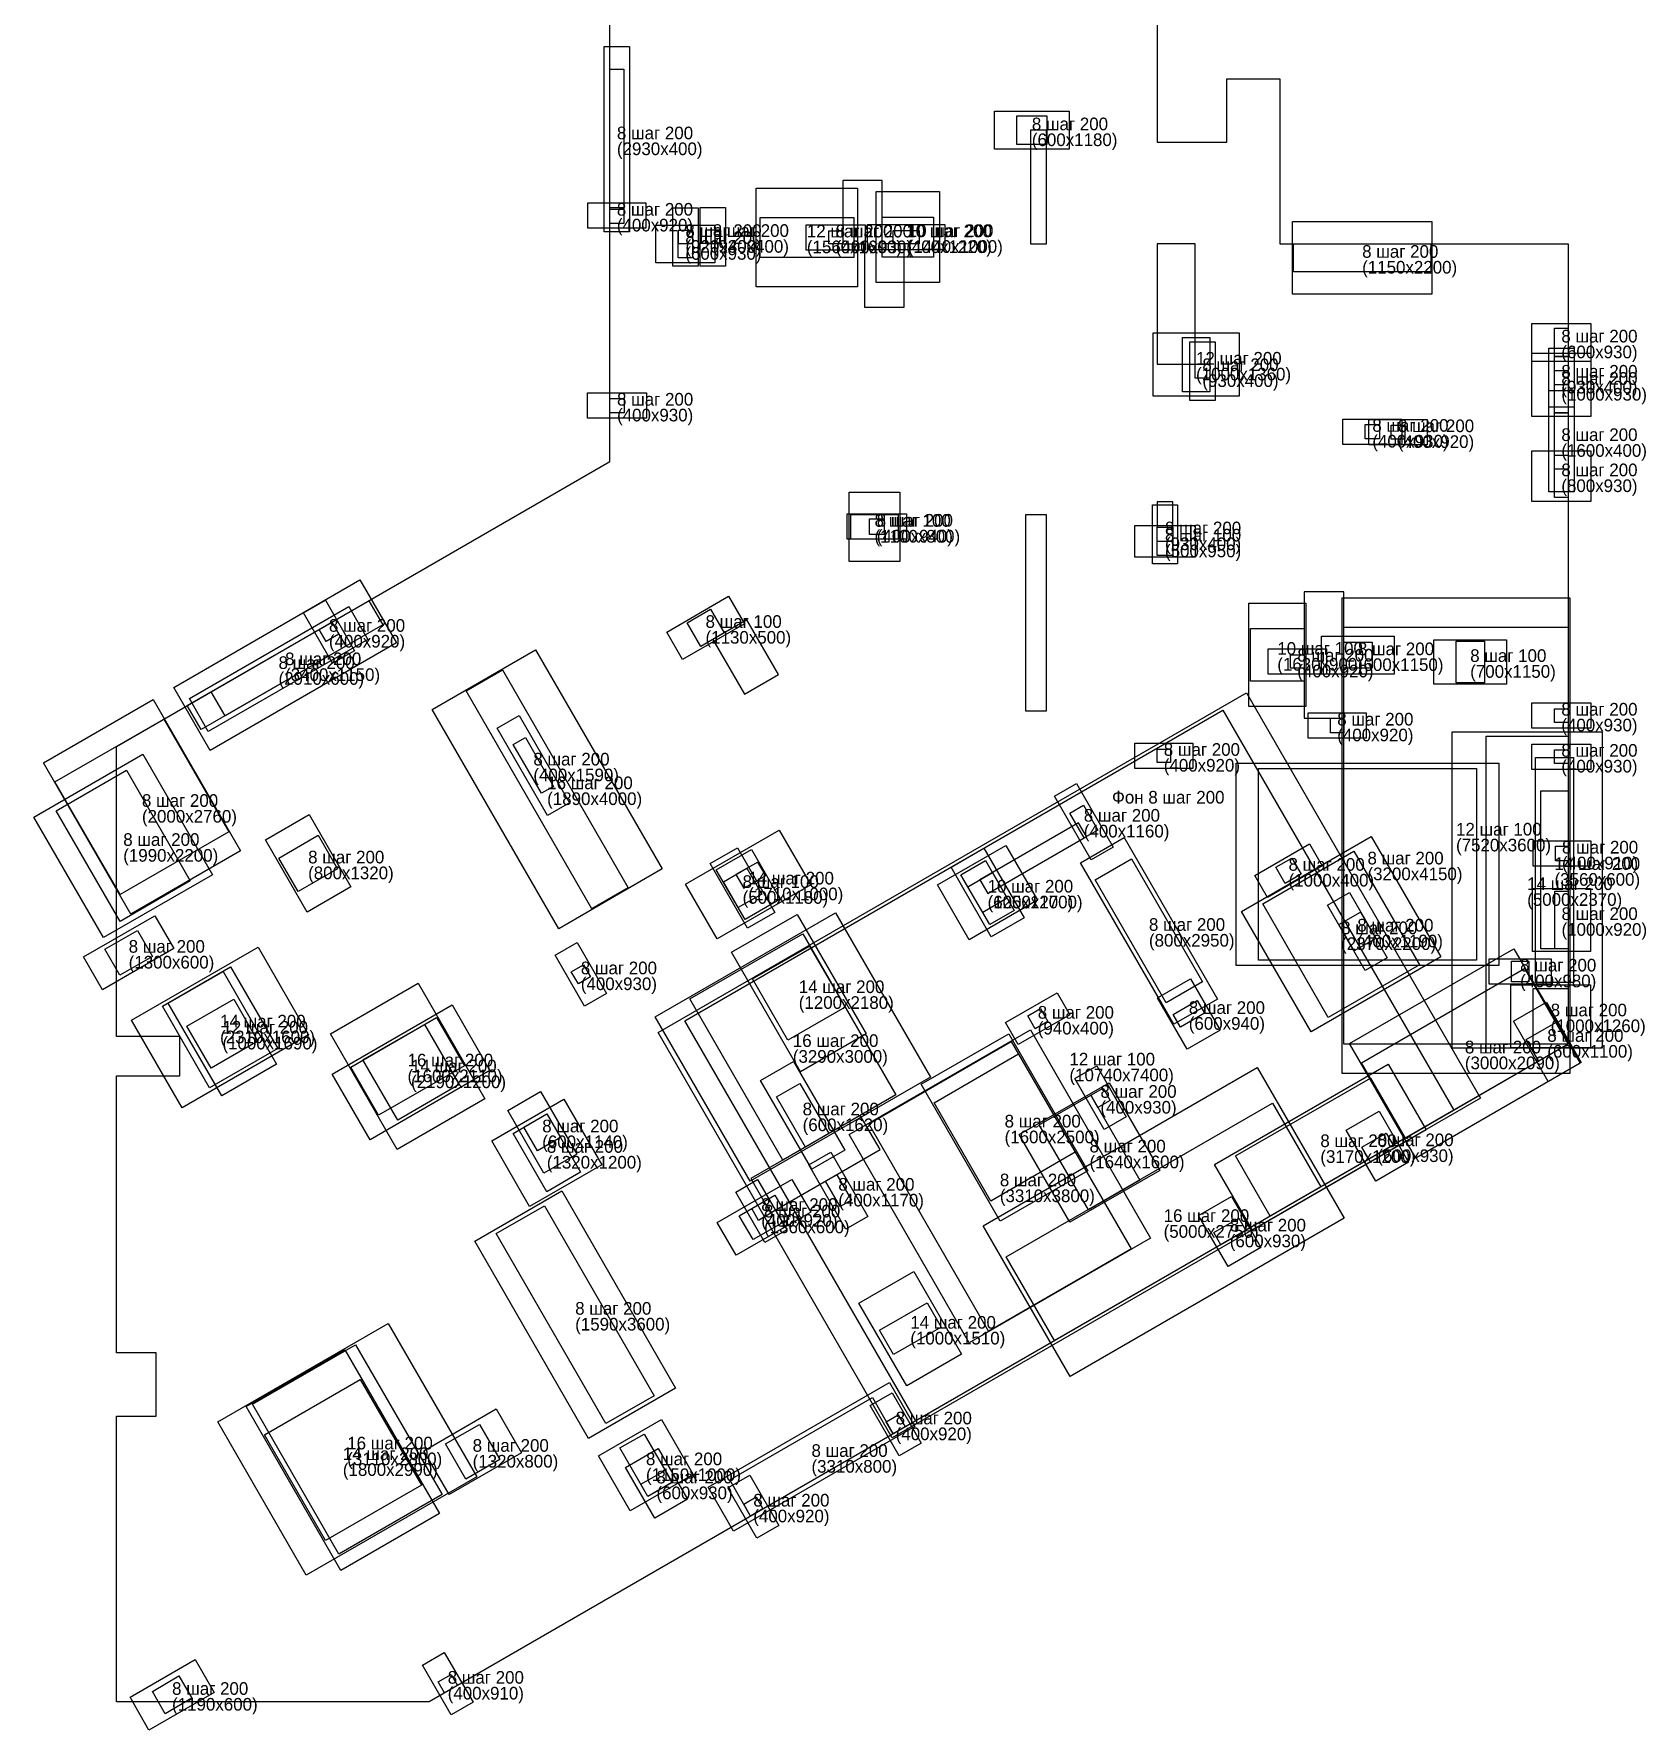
# Model space of a CAD drawing. Header units: metres. Extents: x -17 to 8.4, y -14.6 to 26.3.
# Drawn here: x -17.04 to 8.44, y -14.65 to 12.17 of the extents above; entities that cross this region are included whole.
import ezdxf

# ---------------------------------------------------------------- set-up
doc = ezdxf.new("R2010")
doc.units = ezdxf.units.M
for name, color, linetype in [('Bot_X', 20, 'Continuous'), ('Bot_Y', 17, 'Continuous'), ('POLYGONS', 187, 'Continuous'), ('TEXT', 55, 'Continuous'), ('TEXT_Bot_X', 192, 'Continuous'), ('TEXT_Bot_Y', 195, 'Continuous'), ('TEXT_Top_X', 137, 'Continuous'), ('TEXT_Top_Y', 27, 'Continuous'), ('Top_X', 47, 'Continuous'), ('Top_Y', 43, 'Continuous')]:
    doc.layers.add(name, color=color, linetype=linetype)

msp = doc.modelspace()

# ---------------------------------------------------------------- linework, layer by layer
at = {"layer": 'Bot_X'}
for p, q in [((6.696, -2.83), (6.696, 0.73)), ((6.696, 0.73), (7.296, 0.73)), ((7.296, 0.73), (7.296, -2.83)), ((2.047, -1.705), (4.099, -0.52)), ((4.099, -0.52), (5.199, -2.425)), ((2.257, -1.139), (3.124, -0.639)), ((3.124, -0.639), (3.324, -0.985)), ((3.324, -0.985), (2.457, -1.485)), ((2.457, -1.485), (2.257, -1.139)), ((3.147, -3.61), (2.047, -1.705)), ((5.199, -2.425), (3.147, -3.61)), ((7.296, -2.83), (6.696, -2.83)), ((-1.682, -3.463), (-0.867, -2.993)), ((-0.867, -2.993), (-0.667, -3.339)), ((-1.482, -3.809), (-1.682, -3.463)), ((-0.667, -3.339), (-1.482, -3.809)), ((-4.157, -5.233), (-1.29, -3.578)), ((-1.29, -3.578), (0.61, -6.869)), ((1.621, -5.704), (4.366, -4.119)), ((4.366, -4.119), (4.966, -5.159)), ((-1.466, -5.233), (-0.045, -4.413)), ((-0.045, -4.413), (0.755, -5.799)), ((-2.257, -8.524), (-4.157, -5.233)), ((-0.666, -6.619), (-1.466, -5.233)), ((4.966, -5.159), (2.221, -6.744)), ((0.755, -5.799), (-0.666, -6.619)), ((2.221, -6.744), (1.621, -5.704)), ((-6.24, -6.623), (-5.063, -5.943)), ((-5.063, -5.943), (-4.763, -6.462)), ((-5.94, -7.142), (-6.24, -6.623)), ((-4.763, -6.462), (-5.94, -7.142)), ((0.61, -6.869), (-2.257, -8.524)), ((-10.879, -10.231), (-9.736, -9.571)), ((-9.736, -9.571), (-9.336, -10.264)), ((-10.479, -10.924), (-10.879, -10.231)), ((-9.336, -10.264), (-10.479, -10.924))]:
    msp.add_line(p, q, dxfattribs=at)
at = {"layer": 'Bot_X', "color": 9}
for p, q in [((6.778, -2.299), (6.778, 0.2)), ((6.778, 0.2), (7.214, 0.2)), ((7.214, 0.2), (7.214, -2.299)), ((2.383, -1.583), (3.825, -0.751)), ((3.825, -0.751), (4.863, -2.548)), ((2.591, -1.008), (2.844, -0.862)), ((2.737, -1.262), (2.591, -1.008)), ((2.844, -0.862), (2.99, -1.116)), ((2.99, -1.116), (2.737, -1.262)), ((3.42, -3.38), (2.383, -1.583)), ((7.214, -2.299), (6.778, -2.299)), ((4.863, -2.548), (3.42, -3.38)), ((-1.333, -3.357), (-1.133, -3.242)), ((-1.216, -3.56), (-1.333, -3.357)), ((-1.016, -3.445), (-1.216, -3.56)), ((-1.133, -3.242), (-1.016, -3.445)), ((-3.847, -5.063), (-1.593, -3.761)), ((-1.593, -3.761), (0.301, -7.04)), ((1.951, -5.572), (4.086, -4.339)), ((4.086, -4.339), (4.636, -5.291)), ((-1.15, -5.079), (-0.337, -4.609)), ((-0.337, -4.609), (0.439, -5.954)), ((-1.954, -8.342), (-3.847, -5.063)), ((-0.374, -6.423), (-1.15, -5.079)), ((4.636, -5.291), (2.501, -6.524)), ((2.501, -6.524), (1.951, -5.572)), ((0.439, -5.954), (-0.374, -6.423)), ((-5.892, -6.516), (-5.329, -6.191)), ((-5.329, -6.191), (-5.111, -6.569)), ((-5.674, -6.894), (-5.892, -6.516)), ((-5.111, -6.569), (-5.674, -6.894)), ((0.301, -7.04), (-1.954, -8.342)), ((-10.536, -10.125), (-10, -9.815)), ((-10, -9.815), (-9.679, -10.371)), ((-10.215, -10.68), (-10.536, -10.125)), ((-9.679, -10.371), (-10.215, -10.68))]:
    msp.add_line(p, q, dxfattribs=at)
at = {"layer": 'Bot_Y'}
for p, q in [((6.639, 6.99), (6.639, 7.59)), ((6.639, 7.59), (7.569, 7.59)), ((7.569, 7.59), (7.569, 6.99)), ((7.569, 6.99), (6.639, 6.99)), ((3.651, 5.679), (3.651, 6.079)), ((3.651, 6.079), (4.581, 6.079)), ((4.061, 5.672), (4.061, 6.072)), ((4.061, 6.072), (4.981, 6.072)), ((4.581, 6.079), (4.581, 5.679)), ((4.981, 6.072), (4.981, 5.672)), ((4.581, 5.679), (3.651, 5.679)), ((4.981, 5.672), (4.061, 5.672)), ((-12.783, 3.014), (-12.436, 3.214)), ((-12.323, 2.217), (-12.783, 3.014)), ((-12.436, 3.214), (-11.976, 2.417)), ((-11.976, 2.417), (-12.323, 2.217)), ((3.1, 1.034), (3.1, 1.434)), ((3.1, 1.434), (4.02, 1.434)), ((4.02, 1.434), (4.02, 1.034)), ((4.02, 1.034), (3.1, 1.034)), ((6.639, 0.541), (6.639, 0.941)), ((6.639, 0.941), (7.569, 0.941)), ((7.569, 0.941), (7.569, 0.541)), ((1.964, -2.562), (1.964, 0.638)), ((1.964, 0.638), (6.114, 0.638)), ((6.114, 0.638), (6.114, -2.562)), ((7.569, 0.541), (6.639, 0.541)), ((-13.385, -0.574), (-12.692, -0.174)), ((-12.692, -0.174), (-12.032, -1.317)), ((-12.725, -1.717), (-13.385, -0.574)), ((6.659, -0.99), (6.659, -0.59)), ((6.659, -0.59), (7.569, -0.59)), ((7.569, -0.59), (7.569, -0.99)), ((7.569, -0.99), (6.659, -0.99)), ((-12.032, -1.317), (-12.725, -1.717)), ((3.407, -1.607), (3.754, -1.407)), ((4.002, -2.638), (3.407, -1.607)), ((3.754, -1.407), (4.349, -2.438)), ((6.647, -2.341), (6.647, -1.341)), ((6.647, -1.341), (7.567, -1.341)), ((7.567, -1.341), (7.567, -2.341)), ((7.567, -2.341), (6.647, -2.341)), ((6.114, -2.562), (1.964, -2.562)), ((4.349, -2.438), (4.002, -2.638)), ((5.962, -2.855), (5.962, -2.455)), ((5.962, -2.455), (6.942, -2.455)), ((6.942, -2.455), (6.942, -2.855)), ((0.719, -3.069), (1.239, -2.769)), ((1.239, -2.769), (1.709, -3.583)), ((6.942, -2.855), (5.962, -2.855)), ((6.305, -3.864), (6.305, -2.864)), ((6.305, -2.864), (7.565, -2.864)), ((7.565, -2.864), (7.565, -3.864)), ((1.189, -3.883), (0.719, -3.069)), ((6.347, -3.441), (6.867, -3.141)), ((6.867, -3.141), (7.417, -4.093)), ((6.897, -4.393), (6.347, -3.441)), ((-3.016, -4.439), (-1.63, -3.639)), ((-1.63, -3.639), (-0.38, -5.804)), ((1.709, -3.583), (1.189, -3.883)), ((7.565, -3.864), (6.305, -3.864)), ((-0.589, -4.349), (-0.242, -4.149)), ((-0.242, -4.149), (0.223, -4.955)), ((7.417, -4.093), (6.897, -4.393)), ((-1.766, -6.604), (-3.016, -4.439)), ((-0.124, -5.155), (-0.589, -4.349)), ((0.223, -4.955), (-0.124, -5.155)), ((-0.38, -5.804), (-1.766, -6.604)), ((-5.948, -6.142), (-5.602, -5.942)), ((-5.488, -6.939), (-5.948, -6.142)), ((-5.602, -5.942), (-5.142, -6.739)), ((1.37, -6.512), (1.889, -6.212)), ((1.889, -6.212), (2.354, -7.018)), ((1.835, -7.318), (1.37, -6.512)), ((-5.142, -6.739), (-5.488, -6.939)), ((2.354, -7.018), (1.835, -7.318))]:
    msp.add_line(p, q, dxfattribs=at)
at = {"layer": 'Bot_Y', "color": 9}
for p, q in [((6.994, 7.066), (6.994, 7.514)), ((6.994, 7.514), (7.214, 7.514)), ((7.214, 7.514), (7.214, 7.066)), ((7.214, 7.066), (6.994, 7.066)), ((4.005, 5.766), (4.005, 5.992)), ((4.005, 5.992), (4.228, 5.992)), ((4.228, 5.992), (4.228, 5.766)), ((4.413, 5.759), (4.413, 5.985)), ((4.413, 5.985), (4.63, 5.985)), ((4.63, 5.985), (4.63, 5.759)), ((4.228, 5.766), (4.005, 5.766)), ((4.63, 5.759), (4.413, 5.759)), ((-12.534, 2.753), (-12.335, 2.868)), ((-12.424, 2.563), (-12.534, 2.753)), ((-12.335, 2.868), (-12.225, 2.678)), ((-12.225, 2.678), (-12.424, 2.563)), ((3.454, 1.119), (3.454, 1.349)), ((3.454, 1.349), (3.667, 1.349)), ((3.667, 1.349), (3.667, 1.119)), ((3.667, 1.119), (3.454, 1.119)), ((6.994, 0.631), (6.994, 0.851)), ((6.994, 0.851), (7.214, 0.851)), ((7.214, 0.851), (7.214, 0.631)), ((2.315, -2.478), (2.315, 0.554)), ((2.315, 0.554), (5.763, 0.554)), ((5.763, 0.554), (5.763, -2.478)), ((7.214, 0.631), (6.994, 0.631)), ((-13.173, -0.861), (-12.55, -0.501)), ((-12.55, -0.501), (-12.244, -1.031)), ((7.014, -0.908), (7.014, -0.671)), ((7.014, -0.671), (7.214, -0.671)), ((7.214, -0.671), (7.214, -0.908)), ((-12.867, -1.39), (-13.173, -0.861)), ((-12.244, -1.031), (-12.867, -1.39)), ((7.214, -0.908), (7.014, -0.908)), ((7, -2.299), (7, -1.383)), ((7, -1.383), (7.214, -1.383)), ((7.214, -1.383), (7.214, -2.299)), ((3.587, -1.912), (3.928, -1.715)), ((3.928, -1.715), (4.17, -2.133)), ((3.828, -2.33), (3.587, -1.912)), ((4.17, -2.133), (3.828, -2.33)), ((7.214, -2.299), (7, -2.299)), ((5.763, -2.478), (2.315, -2.478)), ((6.315, -2.816), (6.315, -2.494)), ((6.315, -2.494), (6.589, -2.494)), ((6.589, -2.494), (6.589, -2.816)), ((6.589, -2.816), (6.315, -2.816)), ((6.657, -3.803), (6.657, -2.925)), ((6.657, -2.925), (7.214, -2.925)), ((7.214, -2.925), (7.214, -3.803)), ((0.965, -3.337), (1.348, -3.116)), ((1.348, -3.116), (1.463, -3.315)), ((1.081, -3.536), (0.965, -3.337)), ((1.463, -3.315), (1.081, -3.536)), ((6.55, -3.731), (7.017, -3.461)), ((7.017, -3.461), (7.214, -3.803)), ((6.747, -4.073), (6.55, -3.731)), ((-2.813, -4.729), (-1.48, -3.959)), ((-1.48, -3.959), (-0.583, -5.514)), ((7.214, -3.803), (6.657, -3.803)), ((7.214, -3.803), (6.747, -4.073)), ((-0.336, -4.611), (-0.142, -4.499)), ((-0.142, -4.499), (-0.03, -4.693)), ((-1.916, -6.284), (-2.813, -4.729)), ((-0.224, -4.805), (-0.336, -4.611)), ((-0.03, -4.693), (-0.224, -4.805)), ((-0.583, -5.514), (-1.916, -6.284)), ((-5.696, -6.403), (-5.502, -6.291)), ((-5.588, -6.59), (-5.696, -6.403)), ((-5.502, -6.291), (-5.394, -6.478)), ((-5.394, -6.478), (-5.588, -6.59)), ((1.611, -6.782), (2.003, -6.556)), ((2.003, -6.556), (2.114, -6.748)), ((1.721, -6.974), (1.611, -6.782)), ((2.114, -6.748), (1.721, -6.974))]:
    msp.add_line(p, q, dxfattribs=at)
at = {"layer": 'POLYGONS'}
for p, q in [((-7.937, 5.407), (-7.937, 25.949)), ((0.713, 13.339), (0.713, 10.459)), ((1.813, 10.459), (1.813, 11.459)), ((1.813, 11.459), (2.653, 11.459)), ((2.653, 11.459), (2.653, 8.849)), ((-1.036, 10.649), (-1.286, 10.649)), ((-1.286, 10.649), (-1.286, 8.849)), ((-1.036, 8.849), (-1.036, 10.649)), ((0.713, 10.459), (1.813, 10.459)), ((-3.632, 9.849), (-4.257, 9.849)), ((-4.257, 9.849), (-4.257, 8.849)), ((-3.632, 8.849), (-3.632, 9.849)), ((-4.257, 8.849), (-3.912, 8.849)), ((-3.912, 8.849), (-3.912, 7.849)), ((-3.287, 8.849), (-3.632, 8.849)), ((-3.287, 7.849), (-3.287, 8.849)), ((-1.286, 8.849), (-1.036, 8.849)), ((1.313, 8.849), (0.713, 8.849)), ((0.713, 8.849), (0.713, 6.949)), ((1.313, 6.949), (1.313, 8.849)), ((2.653, 8.849), (7.214, 8.849)), ((7.214, 8.849), (7.214, -3.803)), ((-3.912, 7.849), (-3.287, 7.849)), ((0.713, 6.949), (1.313, 6.949)), ((-15.737, 0.904), (-7.937, 5.407)), ((-1.036, 4.564), (-1.366, 4.564)), ((-1.366, 4.564), (-1.366, 1.464)), ((-1.036, 1.465), (-1.036, 4.564)), ((0.963, 4.769), (0.713, 4.769)), ((0.713, 4.769), (0.713, 4.369)), ((0.963, 4.369), (0.963, 4.769)), ((0.713, 4.369), (0.963, 4.369)), ((3.663, 3.349), (3.038, 3.349)), ((3.038, 3.349), (3.038, 1.349)), ((3.663, 1.349), (3.663, 3.349)), ((-5.771, 2.905), (-6.312, 2.593)), ((-5.271, 2.039), (-5.771, 2.905)), ((-6.312, 2.593), (-5.812, 1.727)), ((-5.812, 1.727), (-5.271, 2.039)), ((-1.366, 1.464), (-1.036, 1.465)), ((3.038, 1.349), (3.663, 1.349)), ((-15.737, -3.681), (-15.737, 0.904)), ((-0.53, -0.306), (-2.089, -1.206)), ((-1.964, -1.423), (-0.405, -0.523)), ((-0.405, -0.523), (-0.53, -0.306)), ((-5.599, -0.924), (-5.946, -1.124)), ((-5.474, -1.14), (-5.599, -0.924)), ((-5.946, -1.124), (-5.821, -1.34)), ((-5.821, -1.34), (-5.474, -1.14)), ((-2.089, -1.206), (-1.964, -1.423)), ((-14.737, -3.681), (-15.737, -3.681)), ((-14.737, -4.306), (-14.737, -3.681)), ((7.214, -3.803), (-10.797, -14.201)), ((-15.737, -8.686), (-15.737, -4.306)), ((-15.737, -4.306), (-14.737, -4.306)), ((-3.979, -4.93), (-5.711, -5.93)), ((-3.666, -5.471), (-3.979, -4.93)), ((-5.398, -6.471), (-3.666, -5.471)), ((-5.711, -5.93), (-5.398, -6.471)), ((-15.112, -8.686), (-15.737, -8.686)), ((-15.112, -9.686), (-15.112, -8.686)), ((-15.737, -14.201), (-15.737, -9.686)), ((-15.737, -9.686), (-15.112, -9.686)), ((-10.797, -14.201), (-15.737, -14.201))]:
    msp.add_line(p, q, dxfattribs=at)
at = {"layer": 'Top_X'}
for p, q in [((-8.027, 9.037), (-8.027, 11.967)), ((-8.027, 11.967), (-7.627, 11.967)), ((-7.627, 11.967), (-7.627, 9.037)), ((-5.625, 8.171), (-5.625, 9.731)), ((-5.625, 9.731), (-4.025, 9.731)), ((-4.025, 9.731), (-4.025, 8.171)), ((-3.728, 8.236), (-3.728, 9.676)), ((-3.728, 9.676), (-2.728, 9.676)), ((-2.728, 9.676), (-2.728, 8.236)), ((-6.944, 8.497), (-6.944, 9.417)), ((-6.944, 9.417), (-6.544, 9.417)), ((-6.544, 9.417), (-6.544, 8.497)), ((-6.513, 8.494), (-6.513, 9.424)), ((-6.513, 9.424), (-6.113, 9.424)), ((-6.113, 9.424), (-6.113, 8.494)), ((2.855, 8.054), (2.855, 9.204)), ((2.855, 9.204), (5.055, 9.204)), ((5.055, 9.204), (5.055, 8.054)), ((-7.627, 9.037), (-8.027, 9.037)), ((-6.544, 8.497), (-6.944, 8.497)), ((-6.113, 8.494), (-6.513, 8.494)), ((-4.025, 8.171), (-5.625, 8.171)), ((-2.728, 8.236), (-3.728, 8.236)), ((5.055, 8.054), (2.855, 8.054)), ((1.229, 6.372), (1.229, 7.302)), ((1.229, 7.302), (1.629, 7.302)), ((1.629, 7.302), (1.629, 6.372)), ((6.904, 6.268), (6.904, 7.198)), ((6.904, 7.198), (7.304, 7.198)), ((7.304, 7.198), (7.304, 6.268)), ((6.904, 4.931), (6.904, 6.531)), ((6.904, 6.531), (7.304, 6.531)), ((7.304, 6.531), (7.304, 4.931)), ((1.629, 6.372), (1.229, 6.372)), ((7.304, 6.268), (6.904, 6.268)), ((-4.154, 3.825), (-4.154, 4.925)), ((-4.154, 4.925), (-3.354, 4.925)), ((-3.354, 4.925), (-3.354, 3.825)), ((7.304, 4.931), (6.904, 4.931)), ((0.638, 3.792), (0.638, 4.722)), ((0.638, 4.722), (1.038, 4.722)), ((1.038, 4.722), (1.038, 3.792)), ((-3.354, 3.825), (-4.154, 3.825)), ((1.038, 3.792), (0.638, 3.792)), ((-7.04, 2.712), (-6.061, 3.277)), ((-6.061, 3.277), (-5.811, 2.844)), ((3.638, -4.266), (3.638, 3.254)), ((3.638, 3.254), (7.238, 3.254)), ((7.238, 3.254), (7.238, -4.266)), ((-14.587, 1.661), (-12.067, 3.116)), ((-12.067, 3.116), (-11.767, 2.596)), ((2.162, 1.536), (2.162, 3.166)), ((2.162, 3.166), (3.062, 3.166)), ((3.062, 3.166), (3.062, 1.536)), ((-6.79, 2.279), (-7.04, 2.712)), ((-5.811, 2.844), (-6.79, 2.279)), ((-11.767, 2.596), (-14.287, 1.141)), ((-10.748, 1.486), (-9.112, 2.431)), ((-9.112, 2.431), (-7.112, -1.033)), ((-14.287, 1.141), (-14.587, 1.661)), ((-7.174, -3.621), (2.127, 1.749)), ((2.127, 1.749), (5.827, -4.66)), ((-8.748, -1.978), (-10.748, 1.486)), ((3.062, 1.536), (2.162, 1.536)), ((-17.044, -0.214), (-15.321, 0.781)), ((-15.321, 0.781), (-14.221, -1.125)), ((-15.944, -2.12), (-17.044, -0.214)), ((-6.741, -1.274), (-5.26, -0.419)), ((-5.26, -0.419), (-4.76, -1.285)), ((-2.758, -1.286), (-1.676, -0.661)), ((-1.676, -0.661), (-1.176, -1.528)), ((-7.112, -1.033), (-8.748, -1.978)), ((-14.221, -1.125), (-15.944, -2.12)), ((-6.241, -2.14), (-6.741, -1.274)), ((-4.76, -1.285), (-6.241, -2.14)), ((-2.258, -2.153), (-2.758, -1.286)), ((-1.176, -1.528), (-2.258, -2.153)), ((-16.259, -2.424), (-15.133, -1.774)), ((-15.133, -1.774), (-14.833, -2.293)), ((-7.22, -3.371), (-4.371, -1.726)), ((-4.371, -1.726), (-2.871, -4.324)), ((-14.833, -2.293), (-15.959, -2.943)), ((-15.501, -3.425), (-13.501, -2.27)), ((-13.501, -2.27), (-12.701, -3.655)), ((-15.959, -2.943), (-16.259, -2.424)), ((-12.33, -4.277), (-10.434, -3.182)), ((-10.434, -3.182), (-9.834, -4.221)), ((-14.701, -4.81), (-15.501, -3.425)), ((-5.72, -5.969), (-7.22, -3.371)), ((-12.701, -3.655), (-14.701, -4.81)), ((-3.474, -10.03), (-7.174, -3.621)), ((-11.73, -5.316), (-12.33, -4.277)), ((-9.834, -4.221), (-11.73, -5.316)), ((7.238, -4.266), (3.638, -4.266)), ((-2.871, -4.324), (-5.72, -5.969)), ((-9.807, -5.332), (-8.664, -4.672)), ((-8.664, -4.672), (-8.064, -5.711)), ((5.827, -4.66), (-3.474, -10.03)), ((-9.207, -6.371), (-9.807, -5.332)), ((-8.064, -5.711), (-9.207, -6.371)), ((-10.076, -6.92), (-8.699, -6.125)), ((-8.699, -6.125), (-6.899, -9.242)), ((-8.276, -10.037), (-10.076, -6.92)), ((-14.138, -9.776), (-11.444, -8.221)), ((-11.444, -8.221), (-10.044, -10.646)), ((-6.899, -9.242), (-8.276, -10.037)), ((-6.384, -10.81), (-3.517, -9.155)), ((-3.517, -9.155), (-3.117, -9.848)), ((-12.738, -12.201), (-14.138, -9.776)), ((-8.116, -10.315), (-7.12, -9.74)), ((-7.12, -9.74), (-6.62, -10.606)), ((-3.117, -9.848), (-5.984, -11.503)), ((-7.616, -11.181), (-8.116, -10.315)), ((-10.044, -10.646), (-12.738, -12.201)), ((-6.62, -10.606), (-7.616, -11.181)), ((-5.984, -11.503), (-6.384, -10.81)), ((-15.525, -14.129), (-14.495, -13.534)), ((-14.495, -13.534), (-14.195, -14.053)), ((-15.225, -14.648), (-15.525, -14.129)), ((-14.195, -14.053), (-15.225, -14.648))]:
    msp.add_line(p, q, dxfattribs=at)
at = {"layer": 'Top_X', "color": 9}
for p, q in [((-7.937, 9.391), (-7.937, 11.613)), ((-7.937, 11.613), (-7.717, 11.613)), ((-7.717, 11.613), (-7.717, 9.391)), ((-7.717, 9.391), (-7.937, 9.391)), ((-5.565, 8.635), (-5.565, 9.268)), ((-5.565, 9.268), (-4.084, 9.268)), ((-4.084, 9.268), (-4.084, 8.635)), ((-3.632, 8.64), (-3.632, 9.273)), ((-3.632, 9.273), (-2.823, 9.273)), ((-2.823, 9.273), (-2.823, 8.64)), ((-6.853, 8.849), (-6.853, 9.066)), ((-6.853, 9.066), (-6.634, 9.066)), ((-6.634, 9.066), (-6.634, 8.849)), ((-6.422, 8.849), (-6.422, 9.069)), ((-6.422, 9.069), (-6.203, 9.069)), ((-6.203, 9.069), (-6.203, 8.849)), ((-6.634, 8.849), (-6.853, 8.849)), ((-6.203, 8.849), (-6.422, 8.849)), ((-4.084, 8.635), (-5.565, 8.635)), ((-2.823, 8.64), (-3.632, 8.64)), ((2.868, 8.409), (2.868, 8.849)), ((2.868, 8.849), (5.042, 8.849)), ((5.042, 8.849), (5.042, 8.409)), ((5.042, 8.409), (2.868, 8.409)), ((1.313, 6.725), (1.313, 6.949)), ((1.313, 6.949), (1.545, 6.949)), ((1.545, 6.725), (1.313, 6.725)), ((1.545, 6.949), (1.545, 6.725)), ((6.994, 6.621), (6.994, 6.846)), ((6.994, 6.846), (7.214, 6.846)), ((7.214, 6.846), (7.214, 6.621)), ((7.214, 6.621), (6.994, 6.621)), ((6.994, 5.285), (6.994, 6.178)), ((6.994, 6.178), (7.214, 6.178)), ((7.214, 6.178), (7.214, 5.285)), ((7.214, 5.285), (6.994, 5.285)), ((-4.129, 4.179), (-4.129, 4.572)), ((-4.129, 4.572), (-3.379, 4.572)), ((-3.379, 4.572), (-3.379, 4.179)), ((0.713, 4.145), (0.713, 4.369)), ((0.713, 4.369), (0.963, 4.369)), ((0.963, 4.369), (0.963, 4.145)), ((-3.379, 4.179), (-4.129, 4.179)), ((0.963, 4.145), (0.713, 4.145)), ((-6.719, 2.858), (-6.349, 3.072)), ((-6.349, 3.072), (-6.132, 2.697)), ((-14.24, 1.769), (-12.334, 2.869)), ((-12.334, 2.869), (-12.114, 2.488)), ((-6.503, 2.483), (-6.719, 2.858)), ((-6.132, 2.697), (-6.503, 2.483)), ((2.187, 1.937), (2.187, 2.766)), ((2.187, 2.766), (3.038, 2.766)), ((3.038, 2.766), (3.038, 1.937)), ((3.663, -3.803), (3.663, 2.791)), ((3.663, 2.791), (7.214, 2.791)), ((7.214, 2.791), (7.214, -3.803)), ((-12.114, 2.488), (-14.02, 1.387)), ((-10.212, 1.784), (-9.638, 2.116)), ((-9.638, 2.116), (-7.648, -1.331)), ((3.038, 1.937), (2.187, 1.937)), ((-14.02, 1.387), (-14.24, 1.769)), ((-8.222, -1.663), (-10.212, 1.784)), ((-6.751, -3.434), (1.753, 1.476)), ((1.753, 1.476), (5.404, -4.848)), ((-16.693, -0.115), (-15.583, 0.526)), ((-15.583, 0.526), (-14.572, -1.224)), ((-15.682, -1.865), (-16.693, -0.115)), ((-6.256, -1.046), (-5.7, -0.725)), ((-5.7, -0.725), (-5.245, -1.513)), ((-5.801, -1.834), (-6.256, -1.046)), ((-2.389, -1.125), (-2, -0.9)), ((-2, -0.9), (-1.545, -1.689)), ((-14.572, -1.224), (-15.682, -1.865)), ((-7.648, -1.331), (-8.222, -1.663)), ((-1.934, -1.914), (-2.389, -1.125)), ((-5.245, -1.513), (-5.801, -1.834)), ((-1.545, -1.689), (-1.934, -1.914)), ((-15.921, -2.301), (-15.409, -2.005)), ((-15.409, -2.005), (-15.172, -2.416)), ((-6.673, -3.089), (-4.889, -2.059)), ((-4.889, -2.059), (-3.418, -4.607)), ((-15.684, -2.711), (-15.921, -2.301)), ((-15.172, -2.416), (-15.684, -2.711)), ((-15.012, -3.205), (-13.936, -2.583)), ((-13.936, -2.583), (-13.19, -3.875)), ((-14.266, -4.497), (-15.012, -3.205)), ((-5.203, -5.637), (-6.673, -3.089)), ((-3.1, -9.758), (-6.751, -3.434)), ((-11.842, -4.054), (-10.871, -3.494)), ((-10.871, -3.494), (-10.322, -4.444)), ((-13.19, -3.875), (-14.266, -4.497)), ((7.214, -3.803), (3.663, -3.803)), ((-11.293, -5.005), (-11.842, -4.054)), ((-10.322, -4.444), (-11.293, -5.005)), ((-3.418, -4.607), (-5.203, -5.637)), ((-9.47, -5.214), (-8.934, -4.904)), ((-8.934, -4.904), (-8.401, -5.829)), ((5.404, -4.848), (-3.1, -9.758)), ((-8.936, -6.138), (-9.47, -5.214)), ((-8.401, -5.829), (-8.936, -6.138)), ((-9.736, -6.799), (-8.973, -6.359)), ((-8.973, -6.359), (-7.239, -9.363)), ((-8.001, -9.803), (-9.736, -6.799)), ((-13.59, -9.497), (-11.96, -8.556)), ((-11.96, -8.556), (-10.592, -10.925)), ((-7.239, -9.363), (-8.001, -9.803)), ((-12.223, -11.866), (-13.59, -9.497)), ((-6.043, -10.694), (-3.788, -9.392)), ((-3.788, -9.392), (-3.458, -9.964)), ((-7.779, -10.188), (-7.398, -9.968)), ((-7.337, -10.953), (-7.779, -10.188)), ((-7.398, -9.968), (-6.956, -10.733)), ((-3.458, -9.964), (-5.713, -11.266)), ((-5.713, -11.266), (-6.043, -10.694)), ((-10.592, -10.925), (-12.223, -11.866)), ((-6.956, -10.733), (-7.337, -10.953)), ((-15.172, -14.036), (-14.752, -13.793)), ((-14.752, -13.793), (-14.548, -14.146)), ((-14.968, -14.389), (-15.172, -14.036)), ((-14.548, -14.146), (-14.968, -14.389))]:
    msp.add_line(p, q, dxfattribs=at)
at = {"layer": 'Top_Y'}
for p, q in [((-1.858, 10.345), (-1.858, 10.945)), ((-1.858, 10.945), (-0.678, 10.945)), ((-0.678, 10.945), (-0.678, 10.345)), ((-0.678, 10.345), (-1.858, 10.345)), ((-8.288, 9.095), (-8.288, 9.495)), ((-8.288, 9.495), (-7.368, 9.495)), ((-7.368, 9.495), (-7.368, 9.095)), ((-7.211, 8.547), (-7.211, 9.147)), ((-7.211, 9.147), (-6.281, 9.147)), ((-6.281, 9.147), (-6.281, 8.547)), ((-4.833, 8.751), (-4.833, 9.151)), ((-4.833, 9.151), (-3.903, 9.151)), ((-3.903, 9.151), (-3.903, 8.751)), ((-3.863, 8.753), (-3.863, 9.153)), ((-3.863, 9.153), (-2.643, 9.153)), ((-2.643, 9.153), (-2.643, 8.753)), ((-7.368, 9.095), (-8.288, 9.095)), ((-3.903, 8.751), (-4.833, 8.751)), ((-2.643, 8.753), (-3.863, 8.753)), ((-6.281, 8.547), (-7.211, 8.547)), ((0.649, 6.44), (0.649, 7.44)), ((0.649, 7.44), (2.009, 7.44)), ((2.009, 7.44), (2.009, 6.44)), ((6.639, 6.121), (6.639, 7.121)), ((6.639, 7.121), (7.569, 7.121)), ((7.569, 7.121), (7.569, 6.121)), ((-8.29, 6.091), (-8.29, 6.491)), ((-8.29, 6.491), (-7.36, 6.491)), ((-7.36, 6.491), (-7.36, 6.091)), ((2.009, 6.44), (0.649, 6.44)), ((-7.36, 6.091), (-8.29, 6.091)), ((7.569, 6.121), (6.639, 6.121)), ((6.639, 4.775), (6.639, 5.575)), ((6.639, 5.575), (7.569, 5.575)), ((7.569, 5.575), (7.569, 4.775)), ((-4.189, 4.178), (-4.189, 4.578)), ((-4.189, 4.578), (-3.249, 4.578)), ((-3.249, 4.578), (-3.249, 4.178)), ((7.569, 4.775), (6.639, 4.775)), ((0.363, 3.894), (0.363, 4.394)), ((0.363, 4.394), (1.313, 4.394)), ((1.313, 4.394), (1.313, 3.894)), ((-3.249, 4.178), (-4.189, 4.178)), ((1.313, 3.894), (0.363, 3.894)), ((-14.833, 1.836), (-11.889, 3.536)), ((-11.889, 3.536), (-11.314, 2.54)), ((-11.314, 2.54), (-14.258, 0.84)), ((2.47, 2.045), (2.47, 2.445)), ((2.47, 2.445), (3.39, 2.445)), ((3.312, 2.046), (3.312, 2.646)), ((3.312, 2.646), (4.462, 2.646)), ((3.39, 2.445), (3.39, 2.045)), ((4.462, 2.646), (4.462, 2.046)), ((5.088, 1.889), (5.088, 2.589)), ((5.088, 2.589), (6.238, 2.589)), ((6.238, 2.589), (6.238, 1.889)), ((3.39, 2.045), (2.47, 2.045)), ((4.462, 2.046), (3.312, 2.046)), ((6.238, 1.889), (5.088, 1.889)), ((-16.892, 0.643), (-15.16, 1.643)), ((-15.16, 1.643), (-13.78, -0.747)), ((-14.258, 0.84), (-14.833, 1.836)), ((-9.719, 1.19), (-9.372, 1.39)), ((-9.372, 1.39), (-8.577, 0.013)), ((6.639, 1.19), (6.639, 1.59)), ((6.639, 1.59), (7.569, 1.59)), ((7.569, 1.59), (7.569, 1.19)), ((-8.924, -0.187), (-9.719, 1.19)), ((5.379, -3.868), (5.379, 1.132)), ((5.379, 1.132), (7.749, 1.132)), ((7.569, 1.19), (6.639, 1.19)), ((7.749, 1.132), (7.749, -3.868)), ((0.359, 0.555), (0.359, 0.955)), ((0.359, 0.955), (1.279, 0.955)), ((1.279, 0.955), (1.279, 0.555)), ((-15.512, -1.747), (-16.892, 0.643)), ((1.279, 0.555), (0.359, 0.555)), ((-0.909, 0.116), (-0.562, 0.316)), ((-0.562, 0.316), (0.018, -0.689)), ((-8.577, 0.013), (-8.924, -0.187)), ((-0.329, -0.889), (-0.909, 0.116)), ((-0.5, -0.935), (0.193, -0.535)), ((0.193, -0.535), (1.668, -3.09)), ((-13.78, -0.747), (-15.512, -1.747)), ((-6.352, -0.948), (-5.919, -0.698)), ((-5.919, -0.698), (-5.329, -1.72)), ((-2.544, -1.007), (-2.025, -0.707)), ((-2.025, -0.707), (-1.39, -1.807)), ((0.018, -0.689), (-0.329, -0.889)), ((-5.762, -1.97), (-6.352, -0.948)), ((-1.909, -2.107), (-2.544, -1.007)), ((0.975, -3.49), (-0.5, -0.935)), ((-6.016, -2.352), (-4.977, -1.752)), ((-5.329, -1.72), (-5.762, -1.97)), ((-4.977, -1.752), (-3.887, -3.64)), ((-1.39, -1.807), (-1.909, -2.107)), ((-8.803, -2.397), (-8.457, -2.197)), ((-8.338, -3.202), (-8.803, -2.397)), ((-8.457, -2.197), (-7.992, -3.002)), ((-4.926, -4.24), (-6.016, -2.352)), ((3.757, -3.795), (6.355, -2.295)), ((6.355, -2.295), (7.4, -4.105)), ((-14.92, -3.156), (-14.054, -2.656)), ((-14.054, -2.656), (-13.209, -4.119)), ((-12.357, -3.641), (-10.972, -2.841)), ((-10.972, -2.841), (-9.917, -4.669)), ((-14.075, -4.619), (-14.92, -3.156)), ((-7.992, -3.002), (-8.338, -3.202)), ((1.668, -3.09), (0.975, -3.49)), ((-11.302, -5.469), (-12.357, -3.641)), ((-3.887, -3.64), (-4.926, -4.24)), ((4.802, -5.605), (3.757, -3.795)), ((7.749, -3.868), (5.379, -3.868)), ((-13.209, -4.119), (-14.075, -4.619)), ((-5.556, -4.377), (-5.036, -4.077)), ((-5.036, -4.077), (-4.226, -5.48)), ((-2.037, -6.674), (2.293, -4.174)), ((2.293, -4.174), (3.668, -6.556)), ((7.4, -4.105), (4.802, -5.605)), ((-9.553, -4.854), (-9.033, -4.554)), ((-9.033, -4.554), (-8.463, -5.541)), ((-4.746, -5.78), (-5.556, -4.377)), ((-9.917, -4.669), (-11.302, -5.469)), ((-8.983, -5.841), (-9.553, -4.854)), ((3.704, -5.165), (4.224, -4.865)), ((4.224, -4.865), (4.689, -5.67)), ((4.169, -5.97), (3.704, -5.165)), ((-8.463, -5.541), (-8.983, -5.841)), ((-4.792, -5.713), (-4.446, -5.513)), ((-4.226, -5.48), (-4.746, -5.78)), ((-4.446, -5.513), (-3.861, -6.527)), ((-4.207, -6.727), (-4.792, -5.713)), ((4.689, -5.67), (4.169, -5.97)), ((-3.861, -6.527), (-4.207, -6.727)), ((-0.662, -9.056), (-2.037, -6.674)), ((3.668, -6.556), (-0.662, -9.056)), ((-4, -7.899), (-3.134, -7.399)), ((-3.134, -7.399), (-2.379, -8.706)), ((-3.245, -9.206), (-4, -7.899)), ((-13.687, -9.535), (-12.128, -8.635)), ((-12.128, -8.635), (-10.633, -11.225)), ((-2.379, -8.706), (-3.245, -9.206)), ((-3.823, -9.517), (-3.477, -9.317)), ((-3.477, -9.317), (-3.017, -10.114)), ((-12.192, -12.125), (-13.687, -9.535)), ((-3.363, -10.314), (-3.823, -9.517)), ((-3.017, -10.114), (-3.363, -10.314)), ((-7.694, -10.495), (-7.175, -10.195)), ((-7.175, -10.195), (-6.71, -11)), ((-7.229, -11.3), (-7.694, -10.495)), ((-6.074, -10.816), (-5.727, -10.616)), ((-5.727, -10.616), (-5.267, -11.413)), ((-5.614, -11.613), (-6.074, -10.816)), ((-10.633, -11.225), (-12.192, -12.125)), ((-6.71, -11), (-7.229, -11.3)), ((-5.267, -11.413), (-5.614, -11.613)), ((-10.902, -13.62), (-10.556, -13.42)), ((-10.447, -14.409), (-10.902, -13.62)), ((-10.556, -13.42), (-10.101, -14.209)), ((-10.101, -14.209), (-10.447, -14.409))]:
    msp.add_line(p, q, dxfattribs=at)
at = {"layer": 'Top_Y', "color": 9}
for p, q in [((-1.506, 10.419), (-1.506, 10.871)), ((-1.506, 10.871), (-1.029, 10.871)), ((-1.029, 10.871), (-1.029, 10.419)), ((-1.029, 10.419), (-1.506, 10.419)), ((-7.937, 9.169), (-7.937, 9.422)), ((-7.937, 9.422), (-7.718, 9.422)), ((-7.718, 9.422), (-7.718, 9.169)), ((-7.718, 9.169), (-7.937, 9.169)), ((-6.858, 8.629), (-6.858, 9.066)), ((-6.858, 9.066), (-6.634, 9.066)), ((-6.634, 9.066), (-6.634, 8.629)), ((-4.478, 8.849), (-4.478, 9.054)), ((-4.478, 9.054), (-4.257, 9.054)), ((-4.257, 9.054), (-4.257, 8.849)), ((-3.459, 8.849), (-3.459, 9.058)), ((-3.459, 9.058), (-3.047, 9.058)), ((-3.047, 9.058), (-3.047, 8.849)), ((-6.634, 8.629), (-6.858, 8.629)), ((-4.257, 8.849), (-4.478, 8.849)), ((-3.047, 8.849), (-3.459, 8.849)), ((1.113, 6.51), (1.113, 7.371)), ((1.113, 7.371), (1.545, 7.371)), ((1.545, 7.371), (1.545, 6.51)), ((6.994, 6.175), (6.994, 7.068)), ((6.994, 7.068), (7.214, 7.068)), ((7.214, 7.068), (7.214, 6.175)), ((1.545, 6.51), (1.113, 6.51)), ((-7.937, 6.177), (-7.937, 6.406)), ((-7.937, 6.406), (-7.713, 6.406)), ((-7.713, 6.177), (-7.937, 6.177)), ((-7.713, 6.406), (-7.713, 6.177)), ((7.214, 6.175), (6.994, 6.175)), ((6.994, 4.84), (6.994, 5.51)), ((6.994, 5.51), (7.214, 5.51)), ((7.214, 5.51), (7.214, 4.84)), ((7.214, 4.84), (6.994, 4.84)), ((-3.834, 4.254), (-3.834, 4.502)), ((-3.834, 4.502), (-3.604, 4.502)), ((-3.604, 4.502), (-3.604, 4.254)), ((0.713, 3.92), (0.713, 4.369)), ((0.713, 4.369), (0.963, 4.369)), ((0.963, 4.369), (0.963, 3.92)), ((-3.604, 4.254), (-3.834, 4.254)), ((0.963, 3.92), (0.713, 3.92)), ((-14.619, 1.55), (-11.748, 3.207)), ((-11.748, 3.207), (-11.528, 2.826)), ((-11.528, 2.826), (-14.399, 1.169)), ((3.663, 2.138), (3.663, 2.554)), ((3.663, 2.554), (4.111, 2.554)), ((4.111, 2.554), (4.111, 2.138)), ((5.439, 1.909), (5.439, 2.569)), ((5.439, 2.569), (5.887, 2.569)), ((5.887, 2.569), (5.887, 1.909)), ((2.822, 2.142), (2.822, 2.349)), ((2.822, 2.349), (3.038, 2.349)), ((3.038, 2.349), (3.038, 2.142)), ((3.038, 2.142), (2.822, 2.142)), ((4.111, 2.138), (3.663, 2.138)), ((5.887, 1.909), (5.439, 1.909)), ((-14.399, 1.169), (-14.619, 1.55)), ((6.994, 1.282), (6.994, 1.499)), ((6.994, 1.499), (7.214, 1.499)), ((7.214, 1.499), (7.214, 1.282)), ((-16.711, 0.342), (-14.99, 1.335)), ((-14.99, 1.335), (-13.962, -0.446)), ((7.214, 1.282), (6.994, 1.282)), ((-9.466, 0.932), (-9.275, 1.042)), ((-9.021, 0.162), (-9.466, 0.932)), ((-9.275, 1.042), (-8.83, 0.272)), ((0.713, 0.649), (0.713, 0.862)), ((0.713, 0.862), (0.926, 0.862)), ((0.926, 0.862), (0.926, 0.649)), ((5.914, -3.803), (5.914, 1.068)), ((5.914, 1.068), (7.214, 1.068)), ((7.214, 1.068), (7.214, -3.803)), ((0.926, 0.649), (0.713, 0.649)), ((-15.682, -1.44), (-16.711, 0.342)), ((-8.83, 0.272), (-9.021, 0.162)), ((-0.667, -0.154), (-0.449, -0.028)), ((-0.442, -0.544), (-0.667, -0.154)), ((-0.449, -0.028), (-0.224, -0.419)), ((-13.962, -0.446), (-15.682, -1.44)), ((-0.224, -0.419), (-0.442, -0.544)), ((-6.143, -1.238), (-5.773, -1.024)), ((-5.773, -1.024), (-5.538, -1.431)), ((-0.265, -1.206), (0.31, -0.874)), ((0.31, -0.874), (1.432, -2.818)), ((-5.908, -1.645), (-6.143, -1.238)), ((-2.279, -1.316), (-1.89, -1.091)), ((-2.044, -1.723), (-2.279, -1.316)), ((-1.89, -1.091), (-1.655, -1.498)), ((0.858, -3.15), (-0.265, -1.206)), ((-5.538, -1.431), (-5.908, -1.645)), ((-1.655, -1.498), (-2.044, -1.723)), ((-5.682, -2.773), (-4.78, -2.252)), ((-4.78, -2.252), (-4.221, -3.219)), ((-8.548, -2.658), (-8.358, -2.548)), ((-8.437, -2.851), (-8.548, -2.658)), ((-8.358, -2.548), (-8.247, -2.741)), ((3.943, -4.098), (6.524, -2.608)), ((6.524, -2.608), (7.214, -3.803)), ((-8.247, -2.741), (-8.437, -2.851)), ((-5.123, -3.74), (-5.682, -2.773)), ((1.432, -2.818), (0.858, -3.15)), ((-14.625, -3.52), (-13.886, -3.093)), ((-13.886, -3.093), (-13.504, -3.755)), ((-12.036, -4.166), (-10.678, -3.382)), ((-10.678, -3.382), (-10.238, -4.144)), ((-4.221, -3.219), (-5.123, -3.74)), ((-14.243, -4.182), (-14.625, -3.52)), ((-13.504, -3.755), (-14.243, -4.182)), ((7.214, -3.803), (4.633, -5.293)), ((7.214, -3.803), (5.914, -3.803)), ((-11.596, -4.928), (-12.036, -4.166)), ((-10.238, -4.144), (-11.596, -4.928)), ((4.633, -5.293), (3.943, -4.098)), ((-5.302, -4.638), (-4.937, -4.427)), ((-4.937, -4.427), (-4.479, -5.219)), ((-4.845, -5.43), (-5.302, -4.638)), ((-1.671, -7.168), (2.538, -4.738)), ((2.538, -4.738), (3.302, -6.061)), ((-9.299, -5.115), (-8.934, -4.904)), ((-8.934, -4.904), (-8.717, -5.28)), ((-9.082, -5.491), (-9.299, -5.115)), ((-8.717, -5.28), (-9.082, -5.491)), ((-4.479, -5.219), (-4.845, -5.43)), ((3.949, -5.433), (4.334, -5.211)), ((4.334, -5.211), (4.444, -5.402)), ((4.059, -5.624), (3.949, -5.433)), ((4.444, -5.402), (4.059, -5.624)), ((-4.532, -5.971), (-4.353, -5.868)), ((-4.353, -5.868), (-4.121, -6.269)), ((-4.3, -6.372), (-4.532, -5.971)), ((3.302, -6.061), (-0.907, -8.491)), ((-4.121, -6.269), (-4.3, -6.372)), ((-0.907, -8.491), (-1.671, -7.168)), ((-3.677, -8.328), (-2.924, -7.893)), ((-2.924, -7.893), (-2.702, -8.277)), ((-2.702, -8.277), (-3.455, -8.712)), ((-3.455, -8.712), (-3.677, -8.328)), ((-13.401, -9.983), (-11.884, -9.107)), ((-11.884, -9.107), (-10.919, -10.777)), ((-3.569, -9.774), (-3.381, -9.666)), ((-3.459, -9.964), (-3.569, -9.774)), ((-3.271, -9.856), (-3.459, -9.964)), ((-3.381, -9.666), (-3.271, -9.856)), ((-12.436, -11.653), (-13.401, -9.983)), ((-7.448, -10.762), (-7.067, -10.542)), ((-7.067, -10.542), (-6.957, -10.733)), ((-10.919, -10.777), (-12.436, -11.653)), ((-7.337, -10.953), (-7.448, -10.762)), ((-6.957, -10.733), (-7.337, -10.953)), ((-5.823, -11.076), (-5.628, -10.963)), ((-5.628, -10.963), (-5.518, -11.153)), ((-5.713, -11.266), (-5.823, -11.076)), ((-5.518, -11.153), (-5.713, -11.266)), ((-10.655, -13.887), (-10.449, -13.768)), ((-10.554, -14.061), (-10.655, -13.887)), ((-10.348, -13.942), (-10.554, -14.061)), ((-10.449, -13.768), (-10.348, -13.942))]:
    msp.add_line(p, q, dxfattribs=at)

# ---------------------------------------------------------------- texts
at = {"layer": 'TEXT'}
msp.add_text('Фон 8 шаг 200', height=0.2, dxfattribs=at).set_placement((0, 0))
at = {"layer": 'TEXT_Bot_X'}
for s, p in [('8 шаг 200', (2.791, -1.062)), ('14 шаг 200', (6.996, -1.049)), ('(1000x400)', (2.791, -1.312)), ('(3560x600)', (6.996, -1.299)), ('8 шаг 200', (3.623, -2.065)), ('(2370x2200)', (3.623, -2.315)), ('8 шаг 200', (-1.174, -3.401)), ('(940x400)', (-1.174, -3.651)), ('8 шаг 200', (-0.355, -5.516)), ('8 шаг 200', (3.294, -5.431)), ('(1640x1600)', (-0.355, -5.766)), ('(3170x1200)', (3.294, -5.681)), ('8 шаг 200', (-1.773, -6.051)), ('(3310x3800)', (-1.773, -6.301)), ('8 шаг 200', (-5.501, -6.543)), ('(1360x600)', (-5.501, -6.793)), ('8 шаг 200', (-10.108, -10.248)), ('(1320x800)', (-10.108, -10.498))]:
    msp.add_text(s, height=0.2, dxfattribs=at).set_placement(p)
at = {"layer": 'TEXT_Bot_Y'}
for s, p in [('8 шаг 200', (7.104, 7.29)), ('(600x930)', (7.104, 7.04)), ('8 шаг 200', (4.116, 5.879)), ('8 шаг 200', (4.521, 5.872)), ('(400x930)', (4.116, 5.629)), ('(400x920)', (4.521, 5.622)), ('8 шаг 200', (-12.38, 2.716)), ('(400x920)', (-12.38, 2.466)), ('8 шаг 200', (3.561, 1.234)), ('(400x920)', (3.561, 0.984)), ('8 шаг 200', (7.104, 0.741)), ('(400x930)', (7.104, 0.491)), ('8 шаг 200', (-12.709, -0.946)), ('8 шаг 200', (4.039, -0.962)), ('8 шаг 200', (7.114, -0.79)), ('(800x1320)', (-12.709, -1.196)), ('(3200x4150)', (4.039, -1.212)), ('(400x910)', (7.114, -1.04)), ('8 шаг 200', (3.878, -2.023)), ('8 шаг 200', (7.107, -1.841)), ('(400x1190)', (3.878, -2.273)), ('(1000x920)', (7.107, -2.091)), ('8 шаг 200', (6.452, -2.655)), ('(400x980)', (6.452, -2.905)), ('8 шаг 200', (1.214, -3.326)), ('8 шаг 200', (6.936, -3.364)), ('(600x940)', (1.214, -3.576)), ('(1000x1260)', (6.936, -3.614)), ('8 шаг 200', (6.882, -3.767)), ('(600x1100)', (6.882, -4.017)), ('8 шаг 200', (-0.183, -4.652)), ('(400x930)', (-0.183, -4.902)), ('8 шаг 200', (-1.698, -5.121)), ('(1600x2500)', (-1.698, -5.371)), ('8 шаг 200', (-5.545, -6.44)), ('(400x920)', (-5.545, -6.69)), ('8 шаг 200', (1.862, -6.765)), ('(600x930)', (1.862, -7.015))]:
    msp.add_text(s, height=0.2, dxfattribs=at).set_placement(p)
at = {"layer": 'TEXT_Top_X'}
for s, p in [('8 шаг 200', (-7.827, 10.502)), ('(2930x400)', (-7.827, 10.252)), ('8 шаг 200', (-6.744, 8.958)), ('8 шаг 200', (-6.312, 8.959)), ('12 шаг 200', (-4.824, 8.951)), ('10 шаг 200', (-3.228, 8.957)), ('(920x400)', (-6.744, 8.708)), ('(930x400)', (-6.312, 8.709)), ('(1560x1600)', (-4.824, 8.701)), ('(1440x1000)', (-3.228, 8.707)), ('8 шаг 200', (3.955, 8.629)), ('(1150x2200)', (3.955, 8.379)), ('8 шаг 200', (1.429, 6.837)), ('(930x400)', (1.429, 6.587)), ('8 шаг 200', (7.104, 6.734)), ('(930x400)', (7.104, 6.484)), ('8 шаг 200', (7.104, 5.732)), ('(1600x400)', (7.104, 5.482)), ('8 шаг 100', (-3.754, 4.376)), ('(1100x800)', (-3.754, 4.126)), ('8 шаг 200', (0.838, 4.257)), ('(930x400)', (0.838, 4.007)), ('8 шаг 100', (-6.426, 2.778)), ('(1130x500)', (-6.426, 2.528)), ('10 шаг 100', (2.613, 2.352)), ('8 шаг 200', (-13.177, 2.128)), ('(1630x900)', (2.613, 2.102)), ('(2910x600)', (-13.177, 1.878)), ('16 шаг 200', (-8.93, 0.227)), ('(1890x4000)', (-8.93, -0.023)), ('8 шаг 200', (-15.632, -0.669)), ('12 шаг 100', (5.439, -0.506)), ('(1990x2200)', (-15.632, -0.919)), ('(7520x3600)', (5.439, -0.756)), ('(1710x1000)', (-5.75, -1.529)), ('14 шаг 200', (-5.75, -1.279)), ('10 шаг 200', (-1.967, -1.407)), ('(1250x1000)', (-1.967, -1.657)), ('8 шаг 200', (-15.546, -2.358)), ('(1300x600)', (-15.546, -2.608)), ('14 шаг 200', (-14.101, -3.54)), ('(2310x1600)', (-14.101, -3.79)), ('16 шаг 200', (-5.046, -3.848)), ('(3290x3000)', (-5.046, -4.098)), ('12 шаг 100', (-0.673, -4.141)), ('(2190x1200)', (-11.082, -4.499)), ('14 шаг 200', (-11.082, -4.249)), ('(10740x7400)', (-0.673, -4.391)), ('8 шаг 200', (-8.935, -5.521)), ('(1320x1200)', (-8.935, -5.771)), ('8 шаг 200', (-8.487, -8.081)), ('(1590x3600)', (-8.487, -8.331)), ('16 шаг 200', (-12.091, -10.211)), ('8 шаг 200', (-4.751, -10.329)), ('(3110x2800)', (-12.091, -10.461)), ('8 шаг 200', (-7.368, -10.461)), ('(3310x800)', (-4.751, -10.579)), ('(1150x1000)', (-7.368, -10.711)), ('8 шаг 200', (-14.86, -14.091)), ('(1190x600)', (-14.86, -14.341))]:
    msp.add_text(s, height=0.2, dxfattribs=at).set_placement(p)
at = {"layer": 'TEXT_Top_Y'}
for s, p in [('8 шаг 200', (-1.267, 10.645)), ('(600x1180)', (-1.267, 10.395)), ('8 шаг 200', (-7.828, 9.295)), ('(400x920)', (-7.828, 9.045)), ('8 шаг 200', (-4.367, 8.951)), ('10 шаг 200', (-3.253, 8.954)), ('8 шаг 200', (-6.746, 8.848)), ('(400x930)', (-4.367, 8.701)), ('(400x1220)', (-3.253, 8.704)), ('(600x930)', (-6.746, 8.598)), ('12 шаг 200', (1.329, 6.94)), ('(1000x1360)', (1.329, 6.69)), ('8 шаг 200', (7.104, 6.621)), ('8 шаг 200', (-7.825, 6.292)), ('(1000x930)', (7.104, 6.371)), ('(400x930)', (-7.825, 6.042)), ('8 шаг 200', (7.104, 5.175)), ('(800x930)', (7.104, 4.925)), ('8 шаг 200', (-3.719, 4.378)), ('(400x940)', (-3.719, 4.128)), ('8 шаг 100', (0.838, 4.144)), ('(500x950)', (0.838, 3.894)), ('8 шаг 200', (2.93, 2.245)), ('8 шаг 200', (3.887, 2.346)), ('8 шаг 100', (5.663, 2.239)), ('8 шаг 200', (-13.073, 2.188)), ('(3400x1150)', (-13.073, 1.938)), ('(400x920)', (2.93, 1.995)), ('(600x1150)', (3.887, 2.096)), ('(700x1150)', (5.663, 1.989)), ('8 шаг 200', (7.104, 1.391)), ('(400x930)', (7.104, 1.141)), ('8 шаг 200', (-9.148, 0.602)), ('8 шаг 200', (0.819, 0.755)), ('(400x1590)', (-9.148, 0.352)), ('(400x920)', (0.819, 0.505)), ('8 шаг 200', (-15.336, -0.052)), ('(2000x2760)', (-15.336, -0.302)), ('8 шаг 200', (-0.446, -0.286)), ('(400x1160)', (-0.446, -0.536)), ('8 шаг 100', (-5.84, -1.334)), ('10 шаг 200', (-1.967, -1.407)), ('14 шаг 200', (6.564, -1.367)), ('(500x1180)', (-5.84, -1.584)), ('(600x1270)', (-1.967, -1.657)), ('(5000x2370)', (6.564, -1.617)), ('8 шаг 200', (0.584, -2.012)), ('(800x2950)', (0.584, -2.262)), ('8 шаг 200', (-8.398, -2.699)), ('(400x930)', (-8.398, -2.949)), ('14 шаг 200', (-4.952, -2.996)), ('(1200x2180)', (-4.952, -3.246)), ('12 шаг 200', (-14.064, -3.637)), ('(1000x1690)', (-14.064, -3.887)), ('8 шаг 200', (5.579, -3.95)), ('16 шаг 200', (-11.137, -4.155)), ('(3000x2090)', (5.579, -4.2)), ('(1600x2110)', (-11.137, -4.405)), ('8 шаг 200', (-4.891, -4.929)), ('8 шаг 200', (-9.008, -5.198)), ('(600x1620)', (-4.891, -5.179)), ('(600x1140)', (-9.008, -5.448)), ('8 шаг 200', (4.196, -5.417)), ('(600x930)', (4.196, -5.667)), ('8 шаг 200', (-4.327, -6.12)), ('(400x1170)', (-4.327, -6.37)), ('16 шаг 200', (0.816, -6.615)), ('(5000x2750)', (0.816, -6.865)), ('14 шаг 200', (-3.189, -8.302)), ('(1000x1510)', (-3.189, -8.552)), ('8 шаг 200', (-3.42, -9.815)), ('(400x920)', (-3.42, -10.065)), ('14 шаг 200', (-12.16, -10.38)), ('(1800x2990)', (-12.16, -10.63)), ('8 шаг 200', (-7.202, -10.748)), ('(600x930)', (-7.202, -10.998)), ('8 шаг 200', (-5.671, -11.114)), ('(400x920)', (-5.671, -11.364)), ('8 шаг 200', (-10.502, -13.915)), ('(400x910)', (-10.502, -14.165))]:
    msp.add_text(s, height=0.2, dxfattribs=at).set_placement(p)

doc.saveas('drawing.dxf')
